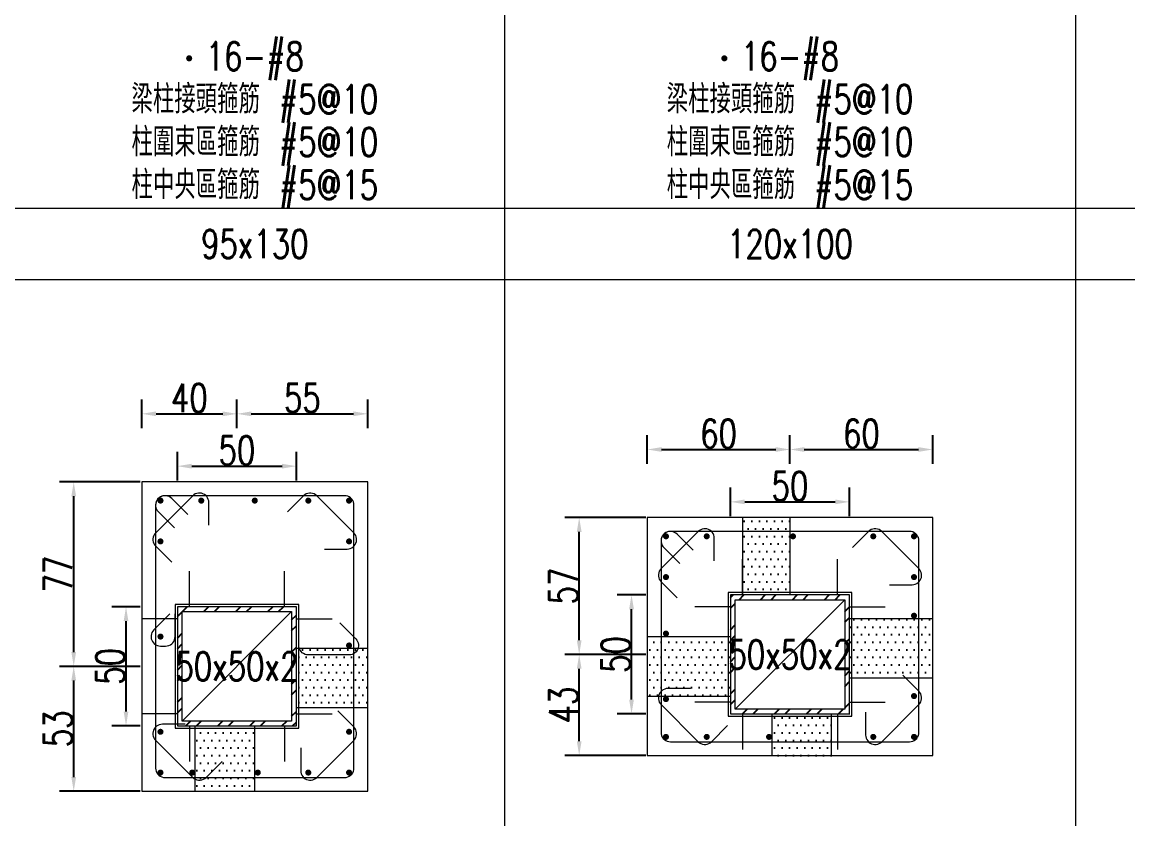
# Model space of a CAD drawing. Header units: millimetres. Extents: x 0 to 3905, y 0 to 8880.
# Drawn here: x 2922.2 to 3387, y 4999.4 to 5334.2 of the extents above; entities that cross this region are included whole.
import ezdxf
from ezdxf.enums import TextEntityAlignment as Align

# ---------------------------------------------------------------- set-up
doc = ezdxf.new("R2010")
doc.units = ezdxf.units.MM
doc.layers.get('DEFPOINTS').update_dxf_attribs({"color": 3})
for name, color, linetype in [('Hatch線', 6, 'Continuous'), ('TC-鋼粱', 132, 'Continuous'), ('主筋斷面', 2, 'Continuous'), ('文字-主筋根數', 7, 'Continuous'), ('文字-剪力筋 中央區', 7, 'Continuous'), ('文字-剪力筋-BC', 7, 'Continuous'), ('文字-剪力筋-圍束區', 7, 'Continuous'), ('文字-斷面尺寸', 7, 'Continuous'), ('文字-輔助字', 7, 'Continuous'), ('柱斷面線', 4, 'Continuous'), ('標註字', 4, 'Continuous'), ('箍筋線', 1, 'Continuous'), ('網格線', 7, 'Continuous'), ('鋼柱', 11, 'Continuous')]:
    doc.layers.add(name, color=color, linetype=linetype)
doc.styles.add('note', font='txt.shx', dxfattribs={"width": 0.75, "height": 12})
doc.styles.add('txt', font='txt.shx', dxfattribs={"height": 0.2, "bigfont": 'chineset.shx'})
doc.dimstyles.new('RCAD_DIM', dxfattribs={"dimtxt": 12, "dimasz": 6, "dimexe": 6, "dimexo": 0.625, "dimtad": 1, "dimdec": 0, "dimdsep": 46, "dimtxsty": 'note', "dimcen": 2.5, "dimclrd": 256, "dimclre": 256, "dimclrt": 256, "dimadec": 0, "dimazin": 0, "dimtfac": 1, "dimtmove": 0, "dimatfit": 3, "dimfxl": 0, "dimtolj": 1, "dimarcsym": 0})

# ---------------------------------------------------------------- blocks, each defined once
blk = doc.blocks.new('*D1674')
at = {"layer": 'DEFPOINTS', "color": 0}
for p in [(3037.5, 5147.62), (2987.5, 5141), (3037.5, 5141)]:
    blk.add_point(p, dxfattribs=at)
at = {"layer": '標註字', "lineweight": -2}
for p, q in [((2987.5, 5141.62), (2987.5, 5153.62)), ((3037.5, 5141.62), (3037.5, 5153.62)), ((2993.5, 5147.62), (3031.5, 5147.62))]:
    blk.add_line(p, q, dxfattribs=at)
at = {"layer": '標註字'}
for points in [[(2993.5, 5148.62), (2993.5, 5146.62), (2987.5, 5147.62)], [(3031.5, 5146.62), (3031.5, 5148.62), (3037.5, 5147.62)]]:
    blk.add_solid(points, dxfattribs=at)
at = {"layer": '標註字', "insert": (3012.5, 5154.25), "char_height": 12, "attachment_point": 5, "style": 'note'}
blk.add_mtext('\\A1;50', dxfattribs=at)
blk = doc.blocks.new('*D1675')
at = {"layer": 'DEFPOINTS', "color": 0}
for p in [(2965.88, 5088.5), (2972.5, 5088.5), (2972.5, 5038.5)]:
    blk.add_point(p, dxfattribs=at)
at = {"layer": '標註字', "lineweight": -2}
for p, q in [((2971.88, 5088.5), (2959.88, 5088.5)), ((2965.88, 5044.5), (2965.88, 5082.5)), ((2971.88, 5038.5), (2959.88, 5038.5))]:
    blk.add_line(p, q, dxfattribs=at)
at = {"layer": '標註字'}
for points in [[(2966.88, 5082.5), (2964.88, 5082.5), (2965.88, 5088.5)], [(2964.88, 5044.5), (2966.88, 5044.5), (2965.88, 5038.5)]]:
    blk.add_solid(points, dxfattribs=at)
at = {"layer": '標註字', "insert": (2959.25, 5063.5), "char_height": 12, "attachment_point": 5, "rotation": 90, "style": 'note'}
blk.add_mtext('\\A1;50', dxfattribs=at)
blk = doc.blocks.new('*D1676')
at = {"layer": 'DEFPOINTS', "color": 0}
for p in [(3012.5, 5169.62), (2972.5, 5163), (3012.5, 5163)]:
    blk.add_point(p, dxfattribs=at)
at = {"layer": '標註字', "lineweight": -2}
for p, q in [((2972.5, 5163.62), (2972.5, 5175.62)), ((3012.5, 5163.62), (3012.5, 5175.62)), ((2978.5, 5169.62), (3006.5, 5169.62))]:
    blk.add_line(p, q, dxfattribs=at)
at = {"layer": '標註字'}
for points in [[(2978.5, 5170.62), (2978.5, 5168.62), (2972.5, 5169.62)], [(3006.5, 5168.62), (3006.5, 5170.62), (3012.5, 5169.62)]]:
    blk.add_solid(points, dxfattribs=at)
at = {"layer": '標註字', "insert": (2992.5, 5176.25), "char_height": 12, "attachment_point": 5, "style": 'note'}
blk.add_mtext('\\A1;40', dxfattribs=at)
blk = doc.blocks.new('*D1677')
at = {"layer": 'DEFPOINTS', "color": 0}
for p in [(3067.5, 5169.62), (3012.5, 5163), (3067.5, 5163)]:
    blk.add_point(p, dxfattribs=at)
at = {"layer": '標註字', "lineweight": -2}
for p, q in [((3012.5, 5163.62), (3012.5, 5175.62)), ((3067.5, 5163.62), (3067.5, 5175.62)), ((3018.5, 5169.62), (3061.5, 5169.62))]:
    blk.add_line(p, q, dxfattribs=at)
at = {"layer": '標註字'}
for points in [[(3018.5, 5170.62), (3018.5, 5168.62), (3012.5, 5169.62)], [(3061.5, 5168.62), (3061.5, 5170.62), (3067.5, 5169.62)]]:
    blk.add_solid(points, dxfattribs=at)
at = {"layer": '標註字', "insert": (3040, 5176.25), "char_height": 12, "attachment_point": 5, "style": 'note'}
blk.add_mtext('\\A1;55', dxfattribs=at)
blk = doc.blocks.new('*D1678')
at = {"layer": 'DEFPOINTS', "color": 0}
for p in [(2943.88, 5063.5), (2972.5, 5063.5), (2972.5, 5011)]:
    blk.add_point(p, dxfattribs=at)
at = {"layer": '標註字', "lineweight": -2}
for p, q in [((2971.88, 5063.5), (2937.88, 5063.5)), ((2943.88, 5017), (2943.88, 5057.5)), ((2971.88, 5011), (2937.88, 5011))]:
    blk.add_line(p, q, dxfattribs=at)
at = {"layer": '標註字'}
for points in [[(2944.88, 5057.5), (2942.88, 5057.5), (2943.88, 5063.5)], [(2942.88, 5017), (2944.88, 5017), (2943.88, 5011)]]:
    blk.add_solid(points, dxfattribs=at)
at = {"layer": '標註字', "insert": (2937.25, 5037.25), "char_height": 12, "attachment_point": 5, "rotation": 90, "style": 'note'}
blk.add_mtext('\\A1;53', dxfattribs=at)
blk = doc.blocks.new('*D1679')
at = {"layer": 'DEFPOINTS', "color": 0}
for p in [(2943.88, 5141), (2972.5, 5141), (2972.5, 5063.5)]:
    blk.add_point(p, dxfattribs=at)
at = {"layer": '標註字', "lineweight": -2}
for p, q in [((2971.88, 5141), (2937.88, 5141)), ((2943.88, 5069.5), (2943.88, 5135)), ((2971.88, 5063.5), (2937.88, 5063.5))]:
    blk.add_line(p, q, dxfattribs=at)
at = {"layer": '標註字'}
for points in [[(2944.88, 5135), (2942.88, 5135), (2943.88, 5141)], [(2942.88, 5069.5), (2944.88, 5069.5), (2943.88, 5063.5)]]:
    blk.add_solid(points, dxfattribs=at)
at = {"layer": '標註字', "insert": (2937.25, 5102.25), "char_height": 12, "attachment_point": 5, "rotation": 90, "style": 'note'}
blk.add_mtext('\\A1;77', dxfattribs=at)
blk = doc.blocks.new('Circle_Filled')
at = {"const_width": 0.5}
blk.add_lwpolyline([(-0.25, 0, 1), (0.25, 0, 1)], format="xyb", close=True, dxfattribs=at)
blk = doc.blocks.new('*D1806')
at = {"layer": 'DEFPOINTS', "color": 0}
for p in [(3270, 5132.62), (3220, 5126), (3270, 5126)]:
    blk.add_point(p, dxfattribs=at)
at = {"layer": '標註字', "lineweight": -2}
for p, q in [((3220, 5126.62), (3220, 5138.62)), ((3270, 5126.62), (3270, 5138.62)), ((3226, 5132.62), (3264, 5132.62))]:
    blk.add_line(p, q, dxfattribs=at)
at = {"layer": '標註字'}
for points in [[(3226, 5133.62), (3226, 5131.62), (3220, 5132.62)], [(3264, 5131.62), (3264, 5133.62), (3270, 5132.62)]]:
    blk.add_solid(points, dxfattribs=at)
at = {"layer": '標註字', "insert": (3245, 5139.25), "char_height": 12, "attachment_point": 5, "style": 'note'}
blk.add_mtext('\\A1;50', dxfattribs=at)
blk = doc.blocks.new('*D1807')
at = {"layer": 'DEFPOINTS', "color": 0}
for p in [(3178.38, 5093.5), (3185, 5093.5), (3185, 5043.5)]:
    blk.add_point(p, dxfattribs=at)
at = {"layer": '標註字', "lineweight": -2}
for p, q in [((3184.38, 5093.5), (3172.38, 5093.5)), ((3178.38, 5049.5), (3178.38, 5087.5)), ((3184.38, 5043.5), (3172.38, 5043.5))]:
    blk.add_line(p, q, dxfattribs=at)
at = {"layer": '標註字'}
for points in [[(3179.38, 5087.5), (3177.38, 5087.5), (3178.38, 5093.5)], [(3177.38, 5049.5), (3179.38, 5049.5), (3178.38, 5043.5)]]:
    blk.add_solid(points, dxfattribs=at)
at = {"layer": '標註字', "insert": (3171.75, 5068.5), "char_height": 12, "attachment_point": 5, "rotation": 90, "style": 'note'}
blk.add_mtext('\\A1;50', dxfattribs=at)
blk = doc.blocks.new('*D1808')
at = {"layer": 'DEFPOINTS', "color": 0}
for p in [(3245, 5154.62), (3185, 5148), (3245, 5148)]:
    blk.add_point(p, dxfattribs=at)
at = {"layer": '標註字', "lineweight": -2}
for p, q in [((3185, 5148.62), (3185, 5160.62)), ((3245, 5148.62), (3245, 5160.62)), ((3191, 5154.62), (3239, 5154.62))]:
    blk.add_line(p, q, dxfattribs=at)
at = {"layer": '標註字'}
for points in [[(3191, 5155.62), (3191, 5153.62), (3185, 5154.62)], [(3239, 5153.62), (3239, 5155.62), (3245, 5154.62)]]:
    blk.add_solid(points, dxfattribs=at)
at = {"layer": '標註字', "insert": (3215, 5161.25), "char_height": 12, "attachment_point": 5, "style": 'note'}
blk.add_mtext('\\A1;60', dxfattribs=at)
blk = doc.blocks.new('*D1809')
at = {"layer": 'DEFPOINTS', "color": 0}
for p in [(3305, 5154.62), (3245, 5148), (3305, 5148)]:
    blk.add_point(p, dxfattribs=at)
at = {"layer": '標註字', "lineweight": -2}
for p, q in [((3245, 5148.62), (3245, 5160.62)), ((3305, 5148.62), (3305, 5160.62)), ((3251, 5154.62), (3299, 5154.62))]:
    blk.add_line(p, q, dxfattribs=at)
at = {"layer": '標註字'}
for points in [[(3251, 5155.62), (3251, 5153.62), (3245, 5154.62)], [(3299, 5153.62), (3299, 5155.62), (3305, 5154.62)]]:
    blk.add_solid(points, dxfattribs=at)
at = {"layer": '標註字', "insert": (3275, 5161.25), "char_height": 12, "attachment_point": 5, "style": 'note'}
blk.add_mtext('\\A1;60', dxfattribs=at)
blk = doc.blocks.new('*D1810')
at = {"layer": 'DEFPOINTS', "color": 0}
for p in [(3156.38, 5068.5), (3185, 5068.5), (3185, 5026)]:
    blk.add_point(p, dxfattribs=at)
at = {"layer": '標註字', "lineweight": -2}
for p, q in [((3184.38, 5068.5), (3150.38, 5068.5)), ((3156.38, 5032), (3156.38, 5062.5)), ((3184.38, 5026), (3150.38, 5026))]:
    blk.add_line(p, q, dxfattribs=at)
at = {"layer": '標註字'}
for points in [[(3157.38, 5062.5), (3155.38, 5062.5), (3156.38, 5068.5)], [(3155.38, 5032), (3157.38, 5032), (3156.38, 5026)]]:
    blk.add_solid(points, dxfattribs=at)
at = {"layer": '標註字', "insert": (3149.75, 5047.25), "char_height": 12, "attachment_point": 5, "rotation": 90, "style": 'note'}
blk.add_mtext('\\A1;43', dxfattribs=at)
blk = doc.blocks.new('*D1811')
at = {"layer": 'DEFPOINTS', "color": 0}
for p in [(3156.38, 5126), (3185, 5126), (3185, 5068.5)]:
    blk.add_point(p, dxfattribs=at)
at = {"layer": '標註字', "lineweight": -2}
for p, q in [((3184.38, 5126), (3150.38, 5126)), ((3156.38, 5074.5), (3156.38, 5120)), ((3184.38, 5068.5), (3150.38, 5068.5))]:
    blk.add_line(p, q, dxfattribs=at)
at = {"layer": '標註字'}
for points in [[(3157.38, 5120), (3155.38, 5120), (3156.38, 5126)], [(3155.38, 5074.5), (3157.38, 5074.5), (3156.38, 5068.5)]]:
    blk.add_solid(points, dxfattribs=at)
at = {"layer": '標註字', "insert": (3149.75, 5097.25), "char_height": 12, "attachment_point": 5, "rotation": 90, "style": 'note'}
blk.add_mtext('\\A1;57', dxfattribs=at)

msp = doc.modelspace()

# ---------------------------------------------------------------- hatches: boundary and pattern name
at = {"layer": 'Hatch線'}
h = msp.add_hatch(dxfattribs=at)
h.set_pattern_fill('ANSI32', color=256, style=0)
h.paths.add_polyline_path([(3220, 5043.5), (3270, 5043.5), (3270, 5093.5), (3220, 5093.5)], flags=17)
h.paths.add_polyline_path([(3222, 5045.5), (3222, 5091.5), (3268, 5091.5), (3268, 5045.5)])
h = msp.add_hatch(dxfattribs=at)
h.set_pattern_fill('ANSI32', color=256, style=0)
h.paths.add_polyline_path([(2987.5, 5038.5), (3037.5, 5038.5), (3037.5, 5088.5), (2987.5, 5088.5)], flags=17)
h.paths.add_polyline_path([(2989.5, 5040.5), (2989.5, 5086.5), (3035.5, 5086.5), (3035.5, 5040.5)])
at = {"layer": 'TC-鋼粱'}
h = msp.add_hatch(dxfattribs=at)
h.set_pattern_fill('DOTS', color=256, scale=2, style=0)
h.paths.add_polyline_path([(3245, 5126), (3225, 5126), (3225, 5093.5), (3245, 5093.5)], flags=17)
h = msp.add_hatch(dxfattribs=at)
h.set_pattern_fill('DOTS', color=256, scale=2, style=0)
h.paths.add_polyline_path([(3305, 5058.5), (3305, 5083.5), (3270, 5083.5), (3270, 5058.5)], flags=17)
h = msp.add_hatch(dxfattribs=at)
h.set_pattern_fill('DOTS', color=256, scale=2, style=0)
h.paths.add_polyline_path([(3185, 5076), (3185, 5051), (3220, 5051), (3220, 5076)], flags=17)
h = msp.add_hatch(dxfattribs=at)
h.set_pattern_fill('DOTS', color=256, scale=2, style=0)
h.paths.add_polyline_path([(3067.5, 5046), (3067.5, 5071), (3037.5, 5071), (3037.5, 5046)], flags=17)
h = msp.add_hatch(dxfattribs=at)
h.set_pattern_fill('DOTS', color=256, scale=2, style=0)
h.paths.add_polyline_path([(3237.48, 5026), (3262.48, 5026), (3262.48, 5043.5), (3237.48, 5043.5)], flags=17)
h = msp.add_hatch(dxfattribs=at)
h.set_pattern_fill('DOTS', color=256, scale=2, style=0)
h.paths.add_polyline_path([(2995, 5011), (3020, 5011), (3020, 5038.5), (2995, 5038.5)], flags=17)

# ---------------------------------------------------------------- linework, layer by layer
at = {"layer": 'DEFPOINTS', "lineweight": 5}
for points in [[(3225, 5093.5), (3225, 5108.5)], [(3265, 5093.5), (3265, 5108.5)], [(2992.5, 5088.5), (2992.5, 5103.5)], [(3032.5, 5088.5), (3032.5, 5103.5)], [(3220, 5042.5), (3271, 5042.5), (3271, 5094.5), (3219, 5094.5), (3219, 5042.5), (3220, 5042.5)], [(3222, 5045.5), (3268, 5091.5)], [(2987.5, 5037.5), (3038.5, 5037.5), (3038.5, 5089.5), (2986.5, 5089.5), (2986.5, 5037.5), (2987.5, 5037.5)], [(2989.5, 5040.5), (3035.5, 5086.5)], [(3220, 5088.5), (3205, 5088.5)], [(3270, 5088.5), (3285, 5088.5)], [(2987.5, 5083.5), (2972.5, 5083.5)], [(3037.5, 5083.5), (3052.5, 5083.5)], [(3220, 5048.5), (3205, 5048.5)], [(3270, 5048.5), (3285, 5048.5)], [(2987.5, 5043.5), (2972.5, 5043.5)], [(3037.5, 5043.5), (3052.5, 5043.5)], [(3225, 5043.5), (3225, 5028.5)], [(3265, 5043.5), (3265, 5028.5)], [(2992.5, 5038.5), (2992.5, 5023.5)], [(3032.5, 5038.5), (3032.5, 5023.5)]]:
    msp.add_lwpolyline(points, dxfattribs=at)
at = {"layer": 'TC-鋼粱', "lineweight": 5}
for points in [[(3225, 5126), (3225, 5093.5)], [(3245, 5126), (3245, 5093.5)], [(3305, 5083.5), (3270, 5083.5)], [(3185, 5076), (3220, 5076)], [(3067.5, 5071), (3037.5, 5071)], [(3305, 5058.5), (3270, 5058.5)], [(3185, 5051), (3220, 5051)], [(3067.5, 5046), (3037.5, 5046)], [(3237.48, 5026), (3237.48, 5043.5)], [(3262.48, 5026), (3262.48, 5043.5)], [(2995, 5011), (2995, 5038.5)], [(3020, 5011), (3020, 5038.5)]]:
    msp.add_lwpolyline(points, dxfattribs=at)
at = {"layer": '柱斷面線', "lineweight": 5}
for points in [[(2972.5, 5011), (3067.5, 5011), (3067.5, 5141), (2972.5, 5141), (2972.5, 5011)], [(3185, 5026), (3305, 5026), (3305, 5126), (3185, 5126), (3185, 5026)]]:
    msp.add_lwpolyline(points, dxfattribs=at)
at = {"layer": '箍筋線', "lineweight": 5}
for points in [[(3000.69, 5122.81), (3000.69, 5132.35), (3000.63, 5133.02), (3000.46, 5133.66), (3000.19, 5134.27), (2999.82, 5134.83), (2999.36, 5135.32), (2998.83, 5135.72), (2998.23, 5136.02), (2997.6, 5136.23), (2996.93, 5136.32), (2996.27, 5136.3), (2995.61, 5136.17), (2994.99, 5135.93), (2994.41, 5135.59), (2993.9, 5135.16), (2978.34, 5119.6), (2977.89, 5119.07), (2977.55, 5118.47), (2977.31, 5117.82), (2977.19, 5117.13), (2977.19, 5116.44), (2977.31, 5115.76), (2977.55, 5115.11), (2977.89, 5114.51), (2978.34, 5113.98), (2985.08, 5107.23)], [(2991.83, 5127.29), (2985.08, 5134.04), (2984.57, 5134.47), (2983.99, 5134.81), (2983.37, 5135.05), (2982.72, 5135.18), (2982.05, 5135.2), (2981.39, 5135.11), (2980.75, 5134.9), (2980.16, 5134.6), (2979.62, 5134.19), (2979.16, 5133.71), (2978.79, 5133.15), (2978.52, 5132.54), (2978.35, 5131.9), (2978.29, 5131.23), (2978.29, 5020.77), (2978.36, 5020.08), (2978.53, 5019.41), (2978.83, 5018.78), (2979.22, 5018.21), (2979.71, 5017.72), (2980.28, 5017.33), (2980.91, 5017.03), (2981.58, 5016.86), (2982.27, 5016.79), (3057.73, 5016.79), (3058.42, 5016.86), (3059.09, 5017.03), (3059.72, 5017.33), (3060.29, 5017.72), (3060.78, 5018.21), (3061.17, 5018.78), (3061.47, 5019.41), (3061.64, 5020.08), (3061.71, 5020.77), (3061.71, 5131.23), (3061.64, 5131.92), (3061.47, 5132.59), (3061.17, 5133.22), (3060.78, 5133.79), (3060.29, 5134.28), (3059.72, 5134.67), (3059.09, 5134.97), (3058.42, 5135.14), (3057.73, 5135.21), (2982.27, 5135.21), (2981.6, 5135.15), (2980.96, 5134.98), (2980.35, 5134.71), (2979.79, 5134.34), (2979.31, 5133.88), (2978.9, 5133.34), (2978.6, 5132.75), (2978.39, 5132.11), (2978.3, 5131.45), (2978.32, 5130.78), (2978.45, 5130.13), (2978.69, 5129.51), (2979.03, 5128.93), (2979.46, 5128.42), (2986.21, 5121.67)], [(3049.31, 5112.81), (3058.85, 5112.81), (3059.52, 5112.87), (3060.16, 5113.04), (3060.77, 5113.31), (3061.33, 5113.68), (3061.82, 5114.14), (3062.22, 5114.67), (3062.52, 5115.27), (3062.73, 5115.9), (3062.82, 5116.57), (3062.8, 5117.23), (3062.67, 5117.89), (3062.43, 5118.51), (3062.09, 5119.09), (3061.66, 5119.6), (3046.1, 5135.16), (3045.57, 5135.61), (3044.97, 5135.95), (3044.32, 5136.19), (3043.63, 5136.31), (3042.94, 5136.31), (3042.26, 5136.19), (3041.61, 5135.95), (3041.01, 5135.61), (3040.48, 5135.16), (3033.73, 5128.42)], [(3213.19, 5107.81), (3213.19, 5117.35), (3213.13, 5118.02), (3212.96, 5118.66), (3212.69, 5119.27), (3212.32, 5119.83), (3211.86, 5120.32), (3211.33, 5120.72), (3210.73, 5121.02), (3210.1, 5121.23), (3209.43, 5121.32), (3208.77, 5121.3), (3208.11, 5121.17), (3207.49, 5120.93), (3206.91, 5120.59), (3206.4, 5120.16), (3190.84, 5104.6), (3190.39, 5104.07), (3190.05, 5103.47), (3189.81, 5102.82), (3189.69, 5102.13), (3189.69, 5101.44), (3189.81, 5100.76), (3190.05, 5100.11), (3190.39, 5099.51), (3190.84, 5098.98), (3197.58, 5092.23)], [(3204.33, 5112.29), (3197.58, 5119.04), (3197.07, 5119.47), (3196.49, 5119.81), (3195.87, 5120.05), (3195.22, 5120.18), (3194.55, 5120.2), (3193.89, 5120.11), (3193.25, 5119.9), (3192.66, 5119.6), (3192.12, 5119.19), (3191.66, 5118.71), (3191.29, 5118.15), (3191.02, 5117.54), (3190.85, 5116.9), (3190.79, 5116.23), (3190.79, 5035.77), (3190.86, 5035.08), (3191.03, 5034.41), (3191.33, 5033.78), (3191.72, 5033.21), (3192.21, 5032.72), (3192.78, 5032.33), (3193.41, 5032.03), (3194.08, 5031.86), (3194.77, 5031.79), (3295.23, 5031.79), (3295.92, 5031.86), (3296.59, 5032.03), (3297.22, 5032.33), (3297.79, 5032.72), (3298.28, 5033.21), (3298.67, 5033.78), (3298.97, 5034.41), (3299.14, 5035.08), (3299.21, 5035.77), (3299.21, 5116.23), (3299.14, 5116.92), (3298.97, 5117.59), (3298.67, 5118.22), (3298.28, 5118.79), (3297.79, 5119.28), (3297.22, 5119.67), (3296.59, 5119.97), (3295.92, 5120.14), (3295.23, 5120.21), (3194.77, 5120.21), (3194.1, 5120.15), (3193.46, 5119.98), (3192.85, 5119.71), (3192.29, 5119.34), (3191.81, 5118.88), (3191.4, 5118.34), (3191.1, 5117.75), (3190.89, 5117.11), (3190.8, 5116.45), (3190.82, 5115.78), (3190.95, 5115.13), (3191.19, 5114.51), (3191.53, 5113.93), (3191.96, 5113.42), (3198.71, 5106.67)], [(3286.81, 5097.81), (3296.35, 5097.81), (3297.02, 5097.87), (3297.66, 5098.04), (3298.27, 5098.31), (3298.83, 5098.68), (3299.32, 5099.14), (3299.72, 5099.67), (3300.02, 5100.27), (3300.23, 5100.9), (3300.32, 5101.57), (3300.3, 5102.23), (3300.17, 5102.89), (3299.93, 5103.51), (3299.59, 5104.09), (3299.16, 5104.6), (3283.6, 5120.16), (3283.07, 5120.61), (3282.47, 5120.95), (3281.82, 5121.19), (3281.13, 5121.31), (3280.44, 5121.31), (3279.76, 5121.19), (3279.11, 5120.95), (3278.51, 5120.61), (3277.98, 5120.16), (3271.23, 5113.42)], [(2984.3, 5085.56), (2977.55, 5078.81), (2977.12, 5078.3), (2976.78, 5077.72), (2976.54, 5077.1), (2976.41, 5076.45), (2976.39, 5075.78), (2976.48, 5075.12), (2976.69, 5074.48), (2976.99, 5073.89), (2977.4, 5073.35), (2977.88, 5072.89), (2978.44, 5072.52), (2979.05, 5072.25), (2979.69, 5072.08), (2980.36, 5072.03), (2982.53, 5072.03), (2983.22, 5072.09), (2983.88, 5072.26), (2984.51, 5072.56), (2985.08, 5072.95), (2985.57, 5073.44), (2985.97, 5074.01), (2986.26, 5074.64), (2986.44, 5075.31), (2986.5, 5076), (2986.5, 5085.54)], [(3055.7, 5081.83), (3062.45, 5075.08), (3062.88, 5074.57), (3063.22, 5073.99), (3063.46, 5073.37), (3063.59, 5072.72), (3063.61, 5072.05), (3063.52, 5071.39), (3063.31, 5070.75), (3063.01, 5070.16), (3062.6, 5069.62), (3062.12, 5069.16), (3061.56, 5068.79), (3060.95, 5068.52), (3060.31, 5068.35), (3059.64, 5068.29), (3042.48, 5068.29), (3041.78, 5068.36), (3041.12, 5068.53), (3040.49, 5068.83), (3039.92, 5069.22), (3039.43, 5069.71), (3039.03, 5070.28), (3038.74, 5070.91), (3038.56, 5071.58), (3038.5, 5072.27), (3038.5, 5081.81)], [(3276.81, 5044.19), (3276.81, 5034.65), (3276.87, 5033.98), (3277.04, 5033.34), (3277.31, 5032.73), (3277.68, 5032.17), (3278.14, 5031.68), (3278.67, 5031.28), (3279.27, 5030.98), (3279.9, 5030.77), (3280.57, 5030.68), (3281.23, 5030.7), (3281.89, 5030.83), (3282.51, 5031.07), (3283.09, 5031.41), (3283.6, 5031.84), (3299.16, 5047.4), (3299.61, 5047.93), (3299.95, 5048.53), (3300.19, 5049.18), (3300.31, 5049.87), (3300.31, 5050.56), (3300.19, 5051.24), (3299.95, 5051.89), (3299.61, 5052.49), (3299.16, 5053.02), (3292.42, 5059.77)], [(3203.19, 5054.19), (3193.65, 5054.19), (3192.98, 5054.13), (3192.34, 5053.96), (3191.73, 5053.69), (3191.17, 5053.32), (3190.68, 5052.86), (3190.28, 5052.33), (3189.98, 5051.73), (3189.77, 5051.1), (3189.68, 5050.43), (3189.7, 5049.77), (3189.83, 5049.11), (3190.07, 5048.49), (3190.41, 5047.91), (3190.84, 5047.4), (3206.4, 5031.84), (3206.93, 5031.39), (3207.53, 5031.05), (3208.18, 5030.81), (3208.87, 5030.69), (3209.56, 5030.69), (3210.24, 5030.81), (3210.89, 5031.05), (3211.49, 5031.39), (3212.02, 5031.84), (3218.77, 5038.58)], [(3039.31, 5029.19), (3039.31, 5019.65), (3039.37, 5018.98), (3039.54, 5018.34), (3039.81, 5017.73), (3040.18, 5017.17), (3040.64, 5016.68), (3041.17, 5016.28), (3041.77, 5015.98), (3042.4, 5015.77), (3043.07, 5015.68), (3043.73, 5015.7), (3044.39, 5015.83), (3045.01, 5016.07), (3045.59, 5016.41), (3046.1, 5016.84), (3061.66, 5032.4), (3062.11, 5032.93), (3062.45, 5033.53), (3062.69, 5034.18), (3062.81, 5034.87), (3062.81, 5035.56), (3062.69, 5036.24), (3062.45, 5036.89), (3062.11, 5037.49), (3061.66, 5038.02), (3054.92, 5044.77)], [(2990.69, 5039.19), (2981.15, 5039.19), (2980.48, 5039.13), (2979.84, 5038.96), (2979.23, 5038.69), (2978.67, 5038.32), (2978.18, 5037.86), (2977.78, 5037.33), (2977.48, 5036.73), (2977.27, 5036.1), (2977.18, 5035.43), (2977.2, 5034.77), (2977.33, 5034.11), (2977.57, 5033.49), (2977.91, 5032.91), (2978.34, 5032.4), (2993.9, 5016.84), (2994.43, 5016.39), (2995.03, 5016.05), (2995.68, 5015.81), (2996.37, 5015.69), (2997.06, 5015.69), (2997.74, 5015.81), (2998.39, 5016.05), (2998.99, 5016.39), (2999.52, 5016.84), (3006.27, 5023.58)]]:
    msp.add_lwpolyline(points, dxfattribs=at)
at = {"layer": '網格線', "lineweight": 5}
for points in [[(3125, 5628), (3125, 5256)], [(3365, 5628), (3365, 5256)], [(2915, 5256), (3125, 5256)], [(3125, 5256), (3365, 5256)], [(3125, 5256), (3125, 5226)], [(3365, 5256), (3635, 5256)], [(3365, 5256), (3365, 5226)], [(2915, 5226), (3125, 5226)], [(3125, 5226), (3365, 5226)], [(3125, 5226), (3125, 4854)], [(3365, 5226), (3635, 5226)], [(3365, 5226), (3365, 4854)]]:
    msp.add_lwpolyline(points, dxfattribs=at)
at = {"layer": '鋼柱', "lineweight": 5}
for points in [[(3220, 5043.5), (3270, 5043.5), (3270, 5093.5), (3220, 5093.5), (3220, 5043.5)], [(3222, 5045.5), (3222, 5091.5), (3268, 5091.5), (3268, 5045.5), (3222, 5045.5)], [(2987.5, 5038.5), (3037.5, 5038.5), (3037.5, 5088.5), (2987.5, 5088.5), (2987.5, 5038.5)], [(2989.5, 5040.5), (2989.5, 5086.5), (3035.5, 5086.5), (3035.5, 5040.5), (2989.5, 5040.5)]]:
    msp.add_lwpolyline(points, dxfattribs=at)

# ---------------------------------------------------------------- block references
at = {"layer": '主筋斷面', "lineweight": 5, "xscale": 2.539999961853027, "yscale": 2.539999961853027}
for p in [(2992.42, 5319), (3217.42, 5319), (2980.36, 5133.14), (2997.5, 5133.14), (3020, 5133.14), (3042.5, 5133.14), (3059.64, 5133.14), (3192.86, 5118.14), (3210, 5118.14), (3246.27, 5118.14), (3280, 5118.14), (3297.14, 5118.14), (2980.36, 5116), (3059.64, 5116), (3192.86, 5101), (3297.14, 5101), (3297.14, 5084.77), (2980.36, 5076), (3192.86, 5077.27), (3059.64, 5072.27), (3192.86, 5049.73), (3297.14, 5051), (2980.36, 5036), (3059.64, 5036), (3192.86, 5033.86), (3210, 5033.86), (3236.21, 5033.86), (3280, 5033.86), (3297.14, 5033.86), (2980.36, 5018.86), (2993.73, 5018.86), (3021.27, 5018.86), (3042.5, 5018.86), (3059.64, 5018.86)]:
    msp.add_blockref('Circle_Filled', p, dxfattribs=at)

# ---------------------------------------------------------------- texts
at = {"layer": '文字-主筋根數', "style": 'txt', "width": 0.75}
for p in [(3020, 5319), (3245, 5319)]:
    msp.add_text('16-#8', height=12, dxfattribs=at).set_placement(p, align=Align.MIDDLE)
at = {"layer": '文字-剪力筋 中央區', "style": 'txt', "width": 0.75}
for p in [(3020, 5265), (3245, 5265)]:
    msp.add_text('柱中央區箍筋 #5@15', height=12, dxfattribs=at).set_placement(p, align=Align.MIDDLE)
at = {"layer": '文字-剪力筋-BC', "style": 'txt', "width": 0.75}
for p in [(3020, 5301), (3245, 5301)]:
    msp.add_text('梁柱接頭箍筋 #5@10', height=12, dxfattribs=at).set_placement(p, align=Align.MIDDLE)
at = {"layer": '文字-剪力筋-圍束區', "style": 'txt', "width": 0.75}
for p in [(3020, 5283), (3245, 5283)]:
    msp.add_text('柱圍束區箍筋 #5@10', height=12, dxfattribs=at).set_placement(p, align=Align.MIDDLE)
at = {"layer": '文字-斷面尺寸', "style": 'txt', "width": 0.75}
for s, p in [('95x130', (3020, 5241)), ('120x100', (3245, 5241))]:
    msp.add_text(s, height=12, dxfattribs=at).set_placement(p, align=Align.MIDDLE)
at = {"layer": '文字-輔助字', "style": 'txt', "width": 0.75}
for p in [(3245, 5068.5), (3012.5, 5063.5)]:
    msp.add_text('50x50x2', height=12, dxfattribs=at).set_placement(p, align=Align.MIDDLE)

# ---------------------------------------------------------------- dimensions: what is measured, and where the dimension line sits
at = {"layer": '標註字'}
for base, p1, p2, picture, middle in [((3012.5, 5169.62), (2972.5, 5163), (3012.5, 5163), '*D1676', (2992.5, 5176.25)), ((3067.5, 5169.62), (3012.5, 5163), (3067.5, 5163), '*D1677', (3040, 5176.25)), ((3245, 5154.62), (3185, 5148), (3245, 5148), '*D1808', (3215, 5161.25)), ((3305, 5154.62), (3245, 5148), (3305, 5148), '*D1809', (3275, 5161.25)), ((3037.5, 5147.62), (2987.5, 5141), (3037.5, 5141), '*D1674', (3012.5, 5154.25)), ((3270, 5132.62), (3220, 5126), (3270, 5126), '*D1806', (3245, 5139.25))]:
    dim = msp.add_linear_dim(base=base, p1=p1, p2=p2, dimstyle='RCAD_DIM', dxfattribs=at)
    dim.commit()
    dim.dimension.update_dxf_attribs({"geometry": picture, "text_midpoint": middle})
for base, p1, p2, picture, middle in [((2943.875, 5141), (2972.5, 5063.500003), (2972.5, 5141), '*D1679', (2937.25, 5102.250001)), ((3156.375, 5126), (3185, 5068.50001), (3185, 5126), '*D1811', (3149.75, 5097.25001)), ((3178.38, 5093.5), (3185, 5043.5), (3185, 5093.5), '*D1807', (3171.75, 5068.5)), ((2965.88, 5088.5), (2972.5, 5038.5), (2972.5, 5088.5), '*D1675', (2959.25, 5063.5)), ((3156.375, 5068.50001), (3185, 5026), (3185, 5068.50001), '*D1810', (3149.75, 5047.25001)), ((2943.875, 5063.500003), (2972.5, 5011), (2972.5, 5063.500003), '*D1678', (2937.25, 5037.250001))]:
    dim = msp.add_linear_dim(base=base, p1=p1, p2=p2, angle=90, dimstyle='RCAD_DIM', dxfattribs=at)
    dim.commit()
    dim.dimension.update_dxf_attribs({"geometry": picture, "text_midpoint": middle})

doc.saveas('drawing.dxf')
